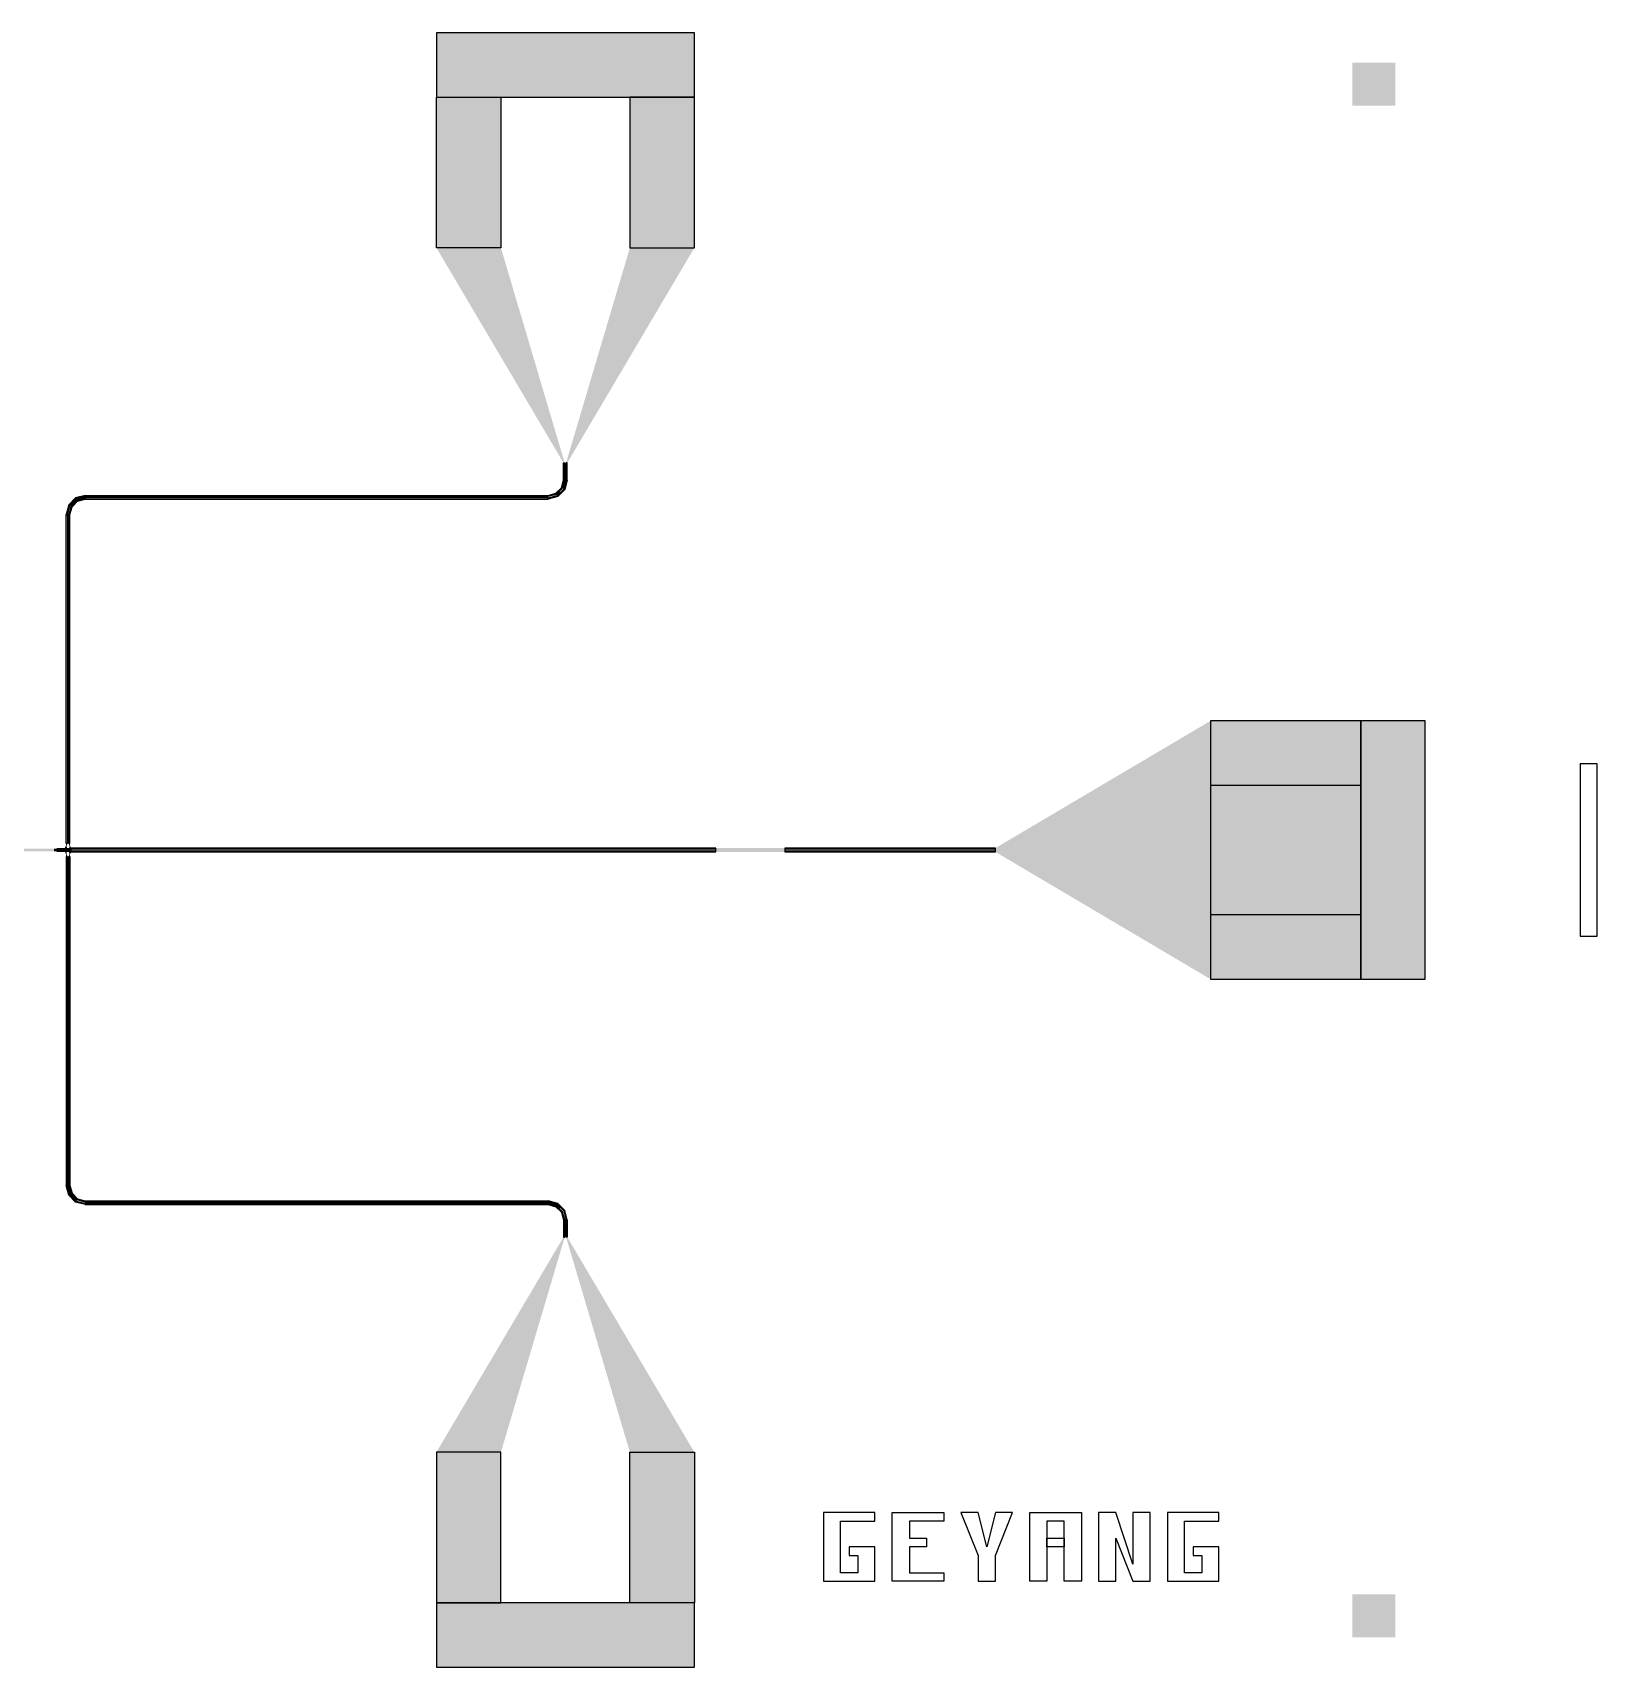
# Model space of a CAD drawing. Extents: x -200 to 7200, y -200 to 2100.
# Drawn here: x 5381 to 7200, y 0 to 1900 of the extents above; entities that cross this region are included whole.
import ezdxf

# ---------------------------------------------------------------- set-up
doc = ezdxf.new("R2010")
doc.units = 0
doc.layers.add('GAP', color=1, linetype='continuous')
doc.layers.add('PIN', color=3, linetype='continuous')

# ---------------------------------------------------------------- blocks, each defined once
blk = doc.blocks.new('R2C1GAP')
for points in [[(6925, 1100), (6750, 1100), (6750, 800), (6925, 800), (6925, 1100)], [(7000, 1100), (6925, 1100), (6925, 800), (7000, 800), (7000, 1100)], [(5418.5, 951.5), (5408.5, 951.5), (5408.5, 948.5), (5418.5, 948.5), (5418.5, 951.5)], [(5424, 951.5), (5419.5, 951.5), (5419.5, 948.5), (5424, 948.5), (5424, 951.5)], [(6175, 952.2), (5425, 952.2), (5425, 947.8), (6175, 947.8), (6175, 952.2)], [(6500, 952.2), (6255, 952.2), (6255, 947.8), (6500, 947.8), (6500, 952.2)]]:
    blk.add_lwpolyline(points)
for points in [[(6750, 950), (6500, 950), (6750, 1100), (6500, 952.2)], [(6925, 1100), (6750, 1100), (6925, 800), (6750, 800)], [(7000, 1100), (6925, 1100), (7000, 800), (6925, 800)], [(5405.5, 951.5), (5355.5, 951.5), (5405.5, 948.5), (5355.5, 948.5)], [(5408.5, 950), (5405.5, 950), (5408.5, 951.5), (5405.5, 951.5)], [(5408.5, 950), (5405.5, 950), (5408.5, 948.5), (5405.5, 948.5)], [(5418.5, 951.5), (5408.5, 951.5), (5418.5, 948.5), (5408.5, 948.5)], [(5419.5, 950), (5418.5, 950), (5419.5, 951.5), (5418.5, 951.5)], [(5419.5, 950), (5418.5, 950), (5419.5, 948.5), (5418.5, 948.5)], [(5424, 951.5), (5419.5, 951.5), (5424, 948.5), (5419.5, 948.5)], [(5425, 950), (5424, 950), (5425, 952.2), (5424, 951.5)], [(5425, 950), (5424, 950), (5425, 947.8), (5424, 948.5)], [(6175, 952.2), (5425, 952.2), (6175, 947.8), (5425, 947.8)], [(6255, 950), (6175, 950), (6255, 952.2), (6175, 952.2)], [(6255, 950), (6175, 950), (6255, 947.8), (6175, 947.8)], [(6500, 952.2), (6255, 952.2), (6500, 947.8), (6255, 947.8)], [(6750, 950), (6500, 950), (6750, 800), (6500, 947.8)]]:
    blk.add_solid(points)
at = {"layer": 'gap'}
for points in [[(6300, 100), (6360, 100), (6360, 140), (6330, 140), (6330, 130), (6340, 130), (6340, 110), (6320, 110), (6320, 170), (6360, 170), (6360, 180), (6300, 180), (6300, 100), (6300, 100)], [(6380, 100), (6380, 180), (6440, 180), (6440, 170), (6400, 170), (6400, 150), (6420, 150), (6420, 140), (6400, 140), (6400, 110), (6440, 110), (6440, 100), (6380, 100), (6380, 100)], [(6480, 100), (6500, 100), (6500, 130), (6520, 180), (6500, 180), (6490, 140), (6480, 180), (6460, 180), (6480, 130), (6480, 100), (6480, 100)], [(6540, 100), (6540, 180), (6600, 180), (6600, 100), (6580, 100), (6580, 170), (6560, 170), (6560, 100), (6540, 100)], [(6620, 100), (6640, 100), (6640, 150), (6660, 100), (6680, 100), (6680, 180), (6660, 180), (6660, 120), (6640, 180), (6620, 180), (6620, 100), (6620, 100)], [(6700, 100), (6760, 100), (6760, 140), (6730, 140), (6730, 130), (6740, 130), (6740, 110), (6720, 110), (6720, 170), (6760, 170), (6760, 180), (6700, 180), (6700, 100), (6700, 100)], [(6560, 140), (6560, 150), (6580, 150), (6580, 140), (6560, 140)]]:
    blk.add_lwpolyline(points, dxfattribs=at)
blk = doc.blocks.new('R2C1PIN')
for points in [[(6925, 1025), (6750, 1025), (6750, 875), (6925, 875), (6925, 1025)], [(5418.5, 950.8), (5408.5, 950.8), (5408.5, 949.2), (5418.5, 949.2), (5418.5, 950.8)], [(5424, 950.8), (5419.5, 950.8), (5419.5, 949.2), (5424, 949.2), (5424, 950.8)], [(6175, 950.8), (5425, 950.8), (5425, 949.2), (6175, 949.2), (6175, 950.8)], [(6500, 950.8), (6255, 950.8), (6255, 949.2), (6500, 949.2), (6500, 950.8)]]:
    blk.add_lwpolyline(points)
for points in [[(6750, 950), (6500, 950), (6750, 1025), (6500, 950.8)], [(6925, 1025), (6750, 1025), (6925, 875), (6750, 875)], [(5405.5, 950.2), (5355.5, 950.2), (5405.5, 951), (5355.5, 951)], [(5408.5, 950), (5405.5, 950), (5408.5, 950.8), (5405.5, 951)], [(5408.5, 950), (5405.5, 950), (5408.5, 949.2), (5405.5, 949)], [(5418.5, 950.8), (5408.5, 950.8), (5418.5, 949.2), (5408.5, 949.2)], [(5419.5, 950), (5418.5, 950), (5419.5, 950.8), (5418.5, 950.8)], [(5419.5, 950), (5418.5, 950), (5419.5, 949.2), (5418.5, 949.2)], [(5424, 950.8), (5419.5, 950.8), (5424, 949.2), (5419.5, 949.2)], [(5425, 950), (5424, 950), (5425, 950.8), (5424, 950.8)], [(5425, 950), (5424, 950), (5425, 949.2), (5424, 949.2)], [(6175, 950.8), (5425, 950.8), (6175, 949.2), (5425, 949.2)], [(6255, 950), (6175, 950), (6255, 950.8), (6175, 950.8)], [(6255, 950), (6175, 950), (6255, 949.2), (6175, 949.2)], [(6500, 950.8), (6255, 950.8), (6500, 949.2), (6255, 949.2)], [(6750, 950), (6500, 950), (6750, 875), (6500, 949.2)], [(5405.5, 949.8), (5355.5, 949.8), (5405.5, 949), (5355.5, 949)]]:
    blk.add_solid(points)
blk = doc.blocks.new('R2C1')
for points in [[(5850, 1900), (5850, 1825), (6150, 1825), (6150, 1900), (5850, 1900)], [(5925, 1825), (5925, 1650), (5850, 1650), (5850, 1825), (5925, 1825)], [(6075, 1825), (6075, 1650), (6150, 1650), (6150, 1825), (6075, 1825)], [(5999.2, 1400), (5999.2, 1380), (5997.8, 1380), (5997.8, 1400), (5999.2, 1400)], [(6000.8, 1400), (6000.8, 1380), (6002.2, 1380), (6002.2, 1400), (6000.8, 1400)], [(6002.2, 1380), (5999.3, 1368.9), (5991.1, 1360.7), (5980, 1357.8), (5980, 1359.2), (5990.4, 1362), (5998, 1369.6), (6000.8, 1380), (6002.2, 1380)], [(5999.2, 1380), (5996.7, 1370.4), (5989.6, 1363.3), (5980, 1360.8), (5980, 1362.2), (5988.9, 1364.6), (5995.4, 1371.1), (5997.8, 1380), (5999.2, 1380)], [(5441.6, 1362.2), (5430.5, 1359.3), (5422.4, 1351.1), (5419.4, 1340), (5420.9, 1340), (5423.7, 1350.4), (5431.3, 1358), (5441.6, 1360.8), (5441.6, 1362.2)], [(5441.6, 1359.2), (5432, 1356.7), (5425, 1349.6), (5422.4, 1340), (5423.9, 1340), (5426.3, 1348.9), (5432.8, 1355.4), (5441.6, 1357.8), (5441.6, 1359.2)], [(5980, 1360.8), (5441.6, 1360.8), (5441.6, 1362.2), (5980, 1362.2), (5980, 1360.8)], [(5980, 1359.2), (5441.6, 1359.2), (5441.6, 1357.8), (5980, 1357.8), (5980, 1359.2)], [(5420.9, 1340), (5420.9, 957.5), (5419.4, 957.5), (5419.4, 1340), (5420.9, 1340)], [(5422.4, 1340), (5422.4, 957.5), (5423.9, 957.5), (5423.9, 1340), (5422.4, 1340)], [(5419.6, 953.5), (5419.6, 951.5), (5419.2, 951.5), (5419.2, 953.5), (5419.6, 953.5)], [(5423.6, 953.5), (5423.6, 951.5), (5424, 951.5), (5424, 953.5), (5423.6, 953.5)], [(5419.6, 946.5), (5419.6, 948.5), (5419.2, 948.5), (5419.2, 946.5), (5419.6, 946.5)], [(5420.9, 560), (5420.9, 942.5), (5419.4, 942.5), (5419.4, 560), (5420.9, 560)], [(5422.4, 560), (5422.4, 942.5), (5423.9, 942.5), (5423.9, 560), (5422.4, 560)], [(5423.6, 946.5), (5423.6, 948.5), (5424, 948.5), (5424, 946.5), (5423.6, 946.5)], [(5441.6, 537.8), (5430.5, 540.7), (5422.4, 548.9), (5419.4, 560), (5420.9, 560), (5423.7, 549.6), (5431.3, 542), (5441.6, 539.2), (5441.6, 537.8)], [(5441.6, 540.8), (5432, 543.3), (5425, 550.4), (5422.4, 560), (5423.9, 560), (5426.3, 551.1), (5432.8, 544.6), (5441.6, 542.2), (5441.6, 540.8)], [(5980, 540.8), (5441.6, 540.8), (5441.6, 542.2), (5980, 542.2), (5980, 540.8)], [(5980, 539.2), (5441.6, 539.2), (5441.6, 537.8), (5980, 537.8), (5980, 539.2)], [(6002.2, 520), (5999.3, 531.1), (5991.1, 539.3), (5980, 542.2), (5980, 540.8), (5990.4, 538), (5998, 530.4), (6000.8, 520), (6002.2, 520)], [(5999.2, 520), (5996.7, 529.6), (5989.6, 536.7), (5980, 539.2), (5980, 537.8), (5988.9, 535.4), (5995.4, 528.9), (5997.8, 520), (5999.2, 520)], [(5999.2, 500), (5999.2, 520), (5997.8, 520), (5997.8, 500), (5999.2, 500)], [(6000.8, 500), (6000.8, 520), (6002.2, 520), (6002.2, 500), (6000.8, 500)], [(5925, 75), (5925, 250), (5850, 250), (5850, 75), (5925, 75)], [(6075, 75), (6075, 250), (6150, 250), (6150, 75), (6075, 75)], [(6150, 0), (6150, 75), (5850, 75), (5850, 0), (6150, 0)]]:
    blk.add_lwpolyline(points)
for points in [[(5850, 1900), (5850, 1825), (6150, 1900), (6150, 1825)], [(5925, 1825), (5925, 1650), (5850, 1825), (5850, 1650)], [(6075, 1825), (6075, 1650), (6150, 1825), (6150, 1650)], [(5925, 1650), (5999.2, 1400), (5850, 1650), (5997.8, 1400)], [(6075, 1650), (6000.8, 1400), (6150, 1650), (6002.2, 1400)], [(5999.2, 1400), (5999.2, 1380), (5997.8, 1400), (5997.8, 1380)], [(6000.8, 1400), (6000.8, 1380), (6002.2, 1400), (6002.2, 1380)], [(5995.4, 1371.1), (5996.7, 1370.4), (5988.9, 1364.6), (5989.6, 1363.3)], [(5998, 1369.6), (5999.3, 1368.9), (5990.4, 1362), (5991.1, 1360.7)], [(5997.8, 1380), (5999.2, 1380), (5995.4, 1371.1), (5996.7, 1370.4)], [(6000.8, 1380), (6002.2, 1380), (5998, 1369.6), (5999.3, 1368.9)], [(5423.7, 1350.4), (5422.4, 1351.1), (5420.9, 1340), (5419.4, 1340)], [(5431.3, 1358), (5430.5, 1359.3), (5423.7, 1350.4), (5422.4, 1351.1)], [(5426.3, 1348.9), (5425, 1349.6), (5423.9, 1340), (5422.4, 1340)], [(5432.8, 1355.4), (5432, 1356.7), (5426.3, 1348.9), (5425, 1349.6)], [(5441.6, 1360.8), (5441.6, 1362.2), (5431.3, 1358), (5430.5, 1359.3)], [(5441.6, 1357.8), (5441.6, 1359.2), (5432.8, 1355.4), (5432, 1356.7)], [(5980, 1360.8), (5441.6, 1360.8), (5980, 1362.2), (5441.6, 1362.2)], [(5980, 1359.2), (5441.6, 1359.2), (5980, 1357.8), (5441.6, 1357.8)], [(5988.9, 1364.6), (5989.6, 1363.3), (5980, 1362.2), (5980, 1360.8)], [(5990.4, 1362), (5991.1, 1360.7), (5980, 1359.2), (5980, 1357.8)], [(5420.9, 1340), (5420.9, 957.5), (5419.4, 1340), (5419.4, 957.5)], [(5422.4, 1340), (5422.4, 957.5), (5423.9, 1340), (5423.9, 957.5)], [(5420.9, 957.5), (5419.6, 953.5), (5419.4, 957.5), (5419.2, 953.5)], [(5419.6, 953.5), (5419.6, 951.5), (5419.2, 953.5), (5419.2, 951.5)], [(5422.4, 957.5), (5423.6, 953.5), (5423.9, 957.5), (5424, 953.5)], [(5423.6, 953.5), (5423.6, 951.5), (5424, 953.5), (5424, 951.5)], [(5419.6, 946.5), (5419.6, 948.5), (5419.2, 946.5), (5419.2, 948.5)], [(5420.9, 942.5), (5419.6, 946.5), (5419.4, 942.5), (5419.2, 946.5)], [(5420.9, 560), (5420.9, 942.5), (5419.4, 560), (5419.4, 942.5)], [(5422.4, 942.5), (5423.6, 946.5), (5423.9, 942.5), (5424, 946.5)], [(5422.4, 560), (5422.4, 942.5), (5423.9, 560), (5423.9, 942.5)], [(5423.6, 946.5), (5423.6, 948.5), (5424, 946.5), (5424, 948.5)], [(5423.7, 549.6), (5422.4, 548.9), (5420.9, 560), (5419.4, 560)], [(5426.3, 551.1), (5425, 550.4), (5423.9, 560), (5422.4, 560)], [(5432.8, 544.6), (5432, 543.3), (5426.3, 551.1), (5425, 550.4)], [(5431.3, 542), (5430.5, 540.7), (5423.7, 549.6), (5422.4, 548.9)], [(5441.6, 539.2), (5441.6, 537.8), (5431.3, 542), (5430.5, 540.7)], [(5441.6, 542.2), (5441.6, 540.8), (5432.8, 544.6), (5432, 543.3)], [(5980, 540.8), (5441.6, 540.8), (5980, 542.2), (5441.6, 542.2)], [(5980, 539.2), (5441.6, 539.2), (5980, 537.8), (5441.6, 537.8)], [(5990.4, 538), (5991.1, 539.3), (5980, 540.8), (5980, 542.2)], [(5988.9, 535.4), (5989.6, 536.7), (5980, 537.8), (5980, 539.2)], [(5995.4, 528.9), (5996.7, 529.6), (5988.9, 535.4), (5989.6, 536.7)], [(5998, 530.4), (5999.3, 531.1), (5990.4, 538), (5991.1, 539.3)], [(5997.8, 520), (5999.2, 520), (5995.4, 528.9), (5996.7, 529.6)], [(5999.2, 500), (5999.2, 520), (5997.8, 500), (5997.8, 520)], [(6000.8, 520), (6002.2, 520), (5998, 530.4), (5999.3, 531.1)], [(6000.8, 500), (6000.8, 520), (6002.2, 500), (6002.2, 520)], [(5925, 250), (5999.2, 500), (5850, 250), (5997.8, 500)], [(6075, 250), (6000.8, 500), (6150, 250), (6002.2, 500)], [(5925, 75), (5925, 250), (5850, 75), (5850, 250)], [(6075, 75), (6075, 250), (6150, 75), (6150, 250)], [(6150, 0), (6150, 75), (5850, 0), (5850, 75)]]:
    blk.add_solid(points)
at = {"layer": 'gap'}
blk.add_lwpolyline([(7200, 850), (7200, 1050), (7180, 1050), (7180, 850), (7200, 850)], dxfattribs=at)
for points in [[(6965, 1865), (6965, 1840), (6915, 1865), (6915, 1840)], [(6965, 1865), (6940, 1865), (6965, 1815), (6940, 1815)], [(6965, 1815), (6940, 1815), (6965, 1865), (6940, 1865)], [(6915, 1815), (6915, 1840), (6965, 1815), (6965, 1840)], [(6915, 85), (6940, 85), (6915, 35), (6940, 35)], [(6965, 35), (6940, 35), (6965, 85), (6940, 85)], [(6965, 35), (6965, 60), (6915, 35), (6915, 60)], [(6915, 35), (6915, 60), (6965, 35), (6965, 60)]]:
    blk.add_solid(points, dxfattribs=at)

msp = doc.modelspace()

# ---------------------------------------------------------------- block references
msp.add_blockref('R2C1', (0, 0))
at = {"layer": 'gap'}
msp.add_blockref('R2C1GAP', (0, 0), dxfattribs=at)
at = {"layer": 'pin'}
msp.add_blockref('R2C1PIN', (0, 0), dxfattribs=at)

doc.saveas('drawing.dxf')
